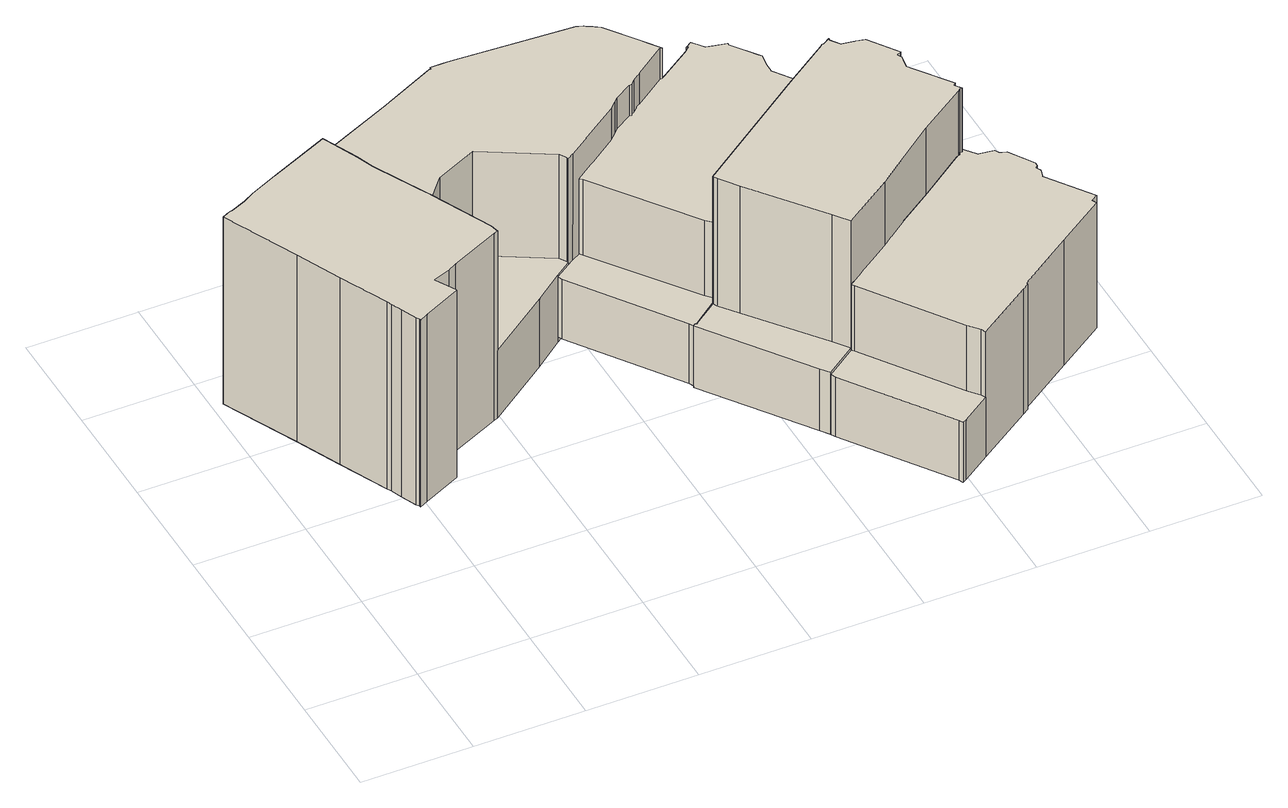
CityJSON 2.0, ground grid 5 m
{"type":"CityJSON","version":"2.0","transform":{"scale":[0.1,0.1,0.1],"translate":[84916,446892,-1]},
"CityObjects":{
"building1":{"type":"Building","children":["building1-1"]},
"building1-1":{"type":"BuildingPart","parents":["building1"],"geometry":[{"type":"Solid","lod":"1.3","boundaries":[[[[0,1,2,3]],[[4,0,3,5]],[[6,7,8,9,10,11,12,13,14,15,1,0,4,16,17,18,19,20,21,22,23,24,25,26,27,28,29,30,31]],[[1,15,32,33,34,2]],[[35,36,37,38,39,40,41,42,43,44,45,46,47,48,49,50,51,52,5,3,2,34,53,54,55]],[[56,7,6,57,58]],[[57,6,31,59,60]],[[8,7,56,61]],[[9,8,61,62,63,64]],[[10,9,64,65]],[[11,10,65,36,35]],[[12,11,35,55]],[[13,12,55,54]],[[14,13,54,53]],[[15,14,53,34,33,32]],[[16,4,5,52]],[[17,16,52,51]],[[50,18,17,51]],[[19,18,50,49]],[[48,20,19,49]],[[21,20,48,47]],[[46,22,21,47]],[[23,22,46,45,66]],[[67,25,68,69,24,23,66,70]],[[43,25,24,69,44]],[[42,26,25,43]],[[41,71,72,27,26,42]],[[30,73,74,75,29,28]],[[76,30,29,75,71,41,40]],[[60,31,30,76]],[[59,31,60]],[[31,77,78,59]],[[79,80,32,33]],[[81,82,83,84,85,86,87,88,89,90,91,92,93,94,95,96,97,98,99,100,101,102,103,104,105,106,107,108,109,110,32,80,111,112,113,114,62,61,56,115]],[[32,110,116,33]],[[117,118,119,120,121,122,123,124,79,33,116,125,126,127,128,129,130,131,132,133,134,135,136,137,138,139,140,141,142,143,144,145,146,147,148]],[[36,65,149,37]],[[37,149,150,38]],[[38,150,151,39]],[[39,151,76,40]],[[44,69,66,45]],[[152,115,56,58]],[[63,58,57,60,76,151,150,149,65,64]],[[58,63,62,114,64]],[[59,78,153,154,155,156,157,158,159,73]],[[75,74,160,161,162,163,164,165,166,167,168,169,170,171,172,173,174,175,176,177,178,179,70,66,69,68,180,181,72,71]],[[77,31,30,28,27,182,183,25,67,184,185,186,187,188,189,190,191,192,193,194,195,196,197,198,199,200,201,202,203]],[[182,27,72,181]],[[30,31,59,73]],[[74,73,159,160]],[[78,77,203,153]],[[124,111,80,79]],[[204,81,115,152]],[[205,82,81,204]],[[206,207,208,82,205,209]],[[82,208,210,83]],[[83,210,211,84]],[[84,211,212,85]],[[85,212,213,214,215,117,148,86]],[[87,86,148,147]],[[214,213,216,88,87,147,146,217]],[[88,216,218,89]],[[89,218,219,90]],[[90,219,220,221,222,144,143,91]],[[92,91,143,142]],[[221,220,223,93,92,142,141,224]],[[93,223,225,94]],[[94,225,226,95]],[[226,227,228,229,139,95]],[[96,95,139,138]],[[97,96,138,137]],[[98,97,137,136]],[[135,99,98,136]],[[100,99,135,134]],[[101,100,134,133]],[[102,101,133,132]],[[103,102,132,131]],[[104,103,131,130]],[[105,104,130,129]],[[106,105,129,128]],[[107,106,128,127]],[[126,108,107,127]],[[125,109,108,126]],[[110,109,125,116]],[[123,112,111,124]],[[230,113,112,123,122]],[[64,114,113,230]],[[231,232,233,118,117,215]],[[118,233,234,119]],[[119,234,235,120]],[[120,235,236,121]],[[121,236,230,122]],[[237,140,139,229]],[[224,141,140,237]],[[238,145,144,222]],[[217,146,145,238]],[[239,205,204,152,58,64,230,236,235,234,233,232]],[[153,203,202,154]],[[154,202,201,155]],[[155,201,200,156]],[[156,200,199,164,163]],[[162,157,156,163]],[[161,158,157,162]],[[160,159,158,161]],[[164,199,198,165]],[[165,198,197,166]],[[166,197,196,167]],[[167,196,195,168]],[[195,194,169,168]],[[169,194,193,170]],[[193,192,171,170]],[[171,192,191,172]],[[191,190,173,172]],[[173,190,189,174]],[[174,189,188,175]],[[188,187,176,175]],[[187,186,177,176]],[[186,185,178,177]],[[185,184,179,178]],[[184,67,70,179]],[[25,183,180,68]],[[183,182,181,180]],[[209,205,239,240]],[[241,242,243,244,206,209,240,245,246,247,248]],[[244,249,207,206]],[[250,251,252,253,254,255,256,257,258,259,260,261,262,263,264,265,266,227,226,225,223,220,219,218,216,213,212,211,210,208,207,249,267,268,269,270]],[[271,272,273,274,275,276,277,278,279,280,281,282,231,215,214,217,238,222,221,224,237,229,228,283,284,285,286,287,288,289,290,291,292,293,294,295,296]],[[227,266,283,228]],[[240,239,232,231,282]],[[281,245,240,282]],[[277,241,248,278]],[[276,242,241,277]],[[275,269,268,242,276]],[[242,268,267,243]],[[297,298,299,244,243,267,249]],[[249,244,299]],[[280,246,245,281]],[[279,247,246,280]],[[278,248,247,279]],[[252,251,272,271]],[[300,301,302,272,251]],[[253,252,271,296]],[[254,253,296,295]],[[255,254,295,294]],[[256,255,294,293]],[[257,256,293,292]],[[258,257,292,291]],[[259,258,291,290]],[[260,259,290,289]],[[261,260,289,288]],[[262,261,288,287]],[[263,262,287,286]],[[264,263,286,285]],[[265,264,285,284]],[[266,265,284,283]],[[268,270,269,275,274,303,304]],[[273,272,302,305]],[[274,273,305,303]],[[306,307,308,309,310,311,312,300,251,250,270,268,313,297,249,314,315,316,317,318,319,320,321,322,323,324,325,326,327,328]],[[297,313,329,298]],[[330,331,332,333,334,335,336,337,338,339,340,341,342,343,344,345,346,299,298,329,304,303,305,302,301,347,348,349,350,351]],[[346,314,249,299]],[[300,312,347,301]],[[313,268,304,329]],[[331,306,328,332]],[[330,307,306,331]],[[308,307,330,351]],[[309,308,351,350]],[[310,309,350,349]],[[311,310,349,348]],[[312,311,348,347]],[[345,315,314,346]],[[344,316,315,345]],[[343,317,316,344]],[[318,317,343,342]],[[319,318,342,341]],[[320,319,341,340]],[[339,321,320,340]],[[338,322,321,339]],[[337,323,322,338]],[[336,324,323,337]],[[335,325,324,336]],[[334,326,325,335]],[[333,327,326,334]],[[332,328,327,333]]]]}]}
},
"vertices":[
[271,168,10],[268,172,10],[268,172,108],[271,168,108],[277,167,10],[277,167,108],[209,62,10],[176,108,10],[177,108,10],[178,109,10],[189,117,10],[243,156,10],[263,170,10],[264,171,10],[265,171,10],[268,173,10],[281,166,10],[290,153,10],[288,152,10],[289,150,10],[288,144,10],[301,126,10],[300,125,10],[302,122,10],[301,122,10],[300,121,10],[278,106,10],[254,88,10],[237,76,10],[233,73,10],[226,68,10],[212,58,10],[268,173,11],[268,173,81],[268,173,108],[243,156,108],[189,117,108],[190,115,108],[196,107,108],[221,75,108],[226,68,108],[249,84,108],[278,106,108],[300,121,108],[301,122,108],[302,122,108],[300,125,108],[301,126,108],[288,144,108],[289,150,108],[288,152,108],[290,153,108],[281,166,108],[265,171,108],[264,171,108],[263,170,108],[176,108,11],[209,62,42],[176,108,42],[212,58,41],[212,58,42],[177,108,11],[177,109,11],[177,109,42],[178,109,42],[189,117,42],[302,122,75],[303,123,10],[300,121,75],[301,122,75],[303,123,75],[249,84,75],[254,88,75],[226,68,41],[226,68,75],[233,73,75],[226,68,42],[213,56,10],[213,56,41],[264,171,81],[264,171,11],[142,157,11],[141,159,11],[148,164,11],[151,166,11],[177,184,11],[179,186,11],[180,187,11],[182,189,11],[190,194,11],[191,194,11],[192,196,11],[195,198,11],[197,199,11],[211,209,11],[212,209,11],[228,220,11],[229,221,11],[230,222,11],[229,222,11],[232,224,11],[233,223,11],[236,219,11],[240,218,11],[245,217,11],[245,216,11],[253,205,11],[254,204,11],[253,198,11],[253,194,11],[267,174,11],[262,169,11],[243,156,11],[191,119,11],[178,109,11],[175,110,11],[267,174,81],[177,184,81],[155,168,81],[156,167,81],[188,123,81],[191,120,81],[191,119,81],[243,156,81],[262,169,81],[253,194,81],[253,198,81],[254,204,81],[253,205,81],[245,216,81],[245,217,81],[240,218,81],[236,219,81],[233,223,81],[232,224,81],[229,222,81],[230,222,81],[229,221,81],[228,220,81],[212,209,81],[211,209,81],[197,199,81],[195,198,81],[192,196,81],[191,194,81],[190,194,81],[182,189,81],[180,187,81],[179,186,81],[190,115,42],[196,107,42],[221,75,42],[175,110,42],[245,10,41],[246,8,41],[248,9,41],[261,18,41],[260,20,41],[256,25,41],[227,67,41],[227,67,75],[256,25,75],[260,20,75],[261,18,75],[286,35,75],[289,37,75],[289,38,75],[314,55,75],[336,70,75],[335,72,75],[338,74,75],[324,94,75],[325,98,75],[324,100,75],[325,101,75],[325,103,75],[318,114,75],[315,115,75],[314,117,75],[307,118,75],[278,105,75],[255,89,75],[255,89,10],[278,105,10],[307,118,10],[314,117,10],[315,115,10],[318,114,10],[325,103,10],[325,101,10],[324,100,10],[325,98,10],[324,94,10],[338,74,10],[335,72,10],[336,70,10],[314,55,10],[289,38,10],[289,37,10],[286,35,10],[261,18,10],[248,9,10],[246,8,10],[245,10,10],[142,157,42],[141,159,42],[128,149,43],[128,149,8],[141,159,8],[141,159,43],[148,164,8],[151,166,8],[177,184,8],[180,187,8],[180,187,97],[177,184,97],[182,189,8],[182,189,97],[190,194,8],[191,194,8],[193,196,8],[193,196,97],[191,194,97],[197,199,8],[197,199,97],[211,209,8],[212,209,8],[207,216,8],[207,216,97],[212,209,97],[191,119,42],[151,166,97],[151,166,42],[155,168,42],[156,167,42],[188,123,42],[191,120,42],[211,209,97],[190,194,97],[148,164,42],[148,164,43],[85,162,43],[84,162,43],[98,131,43],[99,128,43],[148,165,43],[146,168,43],[116,185,43],[97,176,43],[99,128,8],[69,194,8],[62,210,8],[64,211,8],[67,212,8],[98,226,8],[100,227,8],[123,238,8],[124,238,8],[124,239,8],[126,239,8],[130,239,8],[133,239,8],[187,236,8],[190,235,8],[191,234,8],[193,233,8],[196,231,8],[98,131,8],[84,162,8],[83,164,8],[72,186,8],[64,211,97],[62,210,97],[69,194,97],[72,186,97],[83,164,97],[84,162,97],[85,162,97],[97,176,97],[116,185,97],[146,168,97],[148,165,97],[148,164,97],[196,231,97],[193,233,97],[191,234,97],[190,235,97],[187,236,97],[133,239,97],[130,239,97],[126,239,97],[124,239,97],[124,238,97],[123,238,97],[100,227,97],[98,226,97],[67,212,97],[98,132,8],[98,132,105],[99,128,105],[35,198,8],[35,198,105],[62,210,105],[72,186,105],[84,162,105],[69,194,105],[21,150,8],[5,184,8],[7,185,8],[9,186,8],[10,186,8],[17,189,8],[22,192,8],[85,160,8],[97,127,8],[75,117,8],[71,115,8],[63,112,8],[64,110,8],[68,103,8],[68,102,8],[51,94,8],[47,92,8],[47,93,8],[46,94,8],[43,101,8],[41,106,8],[40,108,8],[30,130,8],[85,160,105],[5,184,105],[21,150,105],[30,130,105],[40,108,105],[41,106,105],[43,101,105],[46,94,105],[47,93,105],[47,92,105],[51,94,105],[68,102,105],[68,103,105],[64,110,105],[63,112,105],[71,115,105],[75,117,105],[97,127,105],[22,192,105],[17,189,105],[10,186,105],[9,186,105],[7,185,105]
]}
